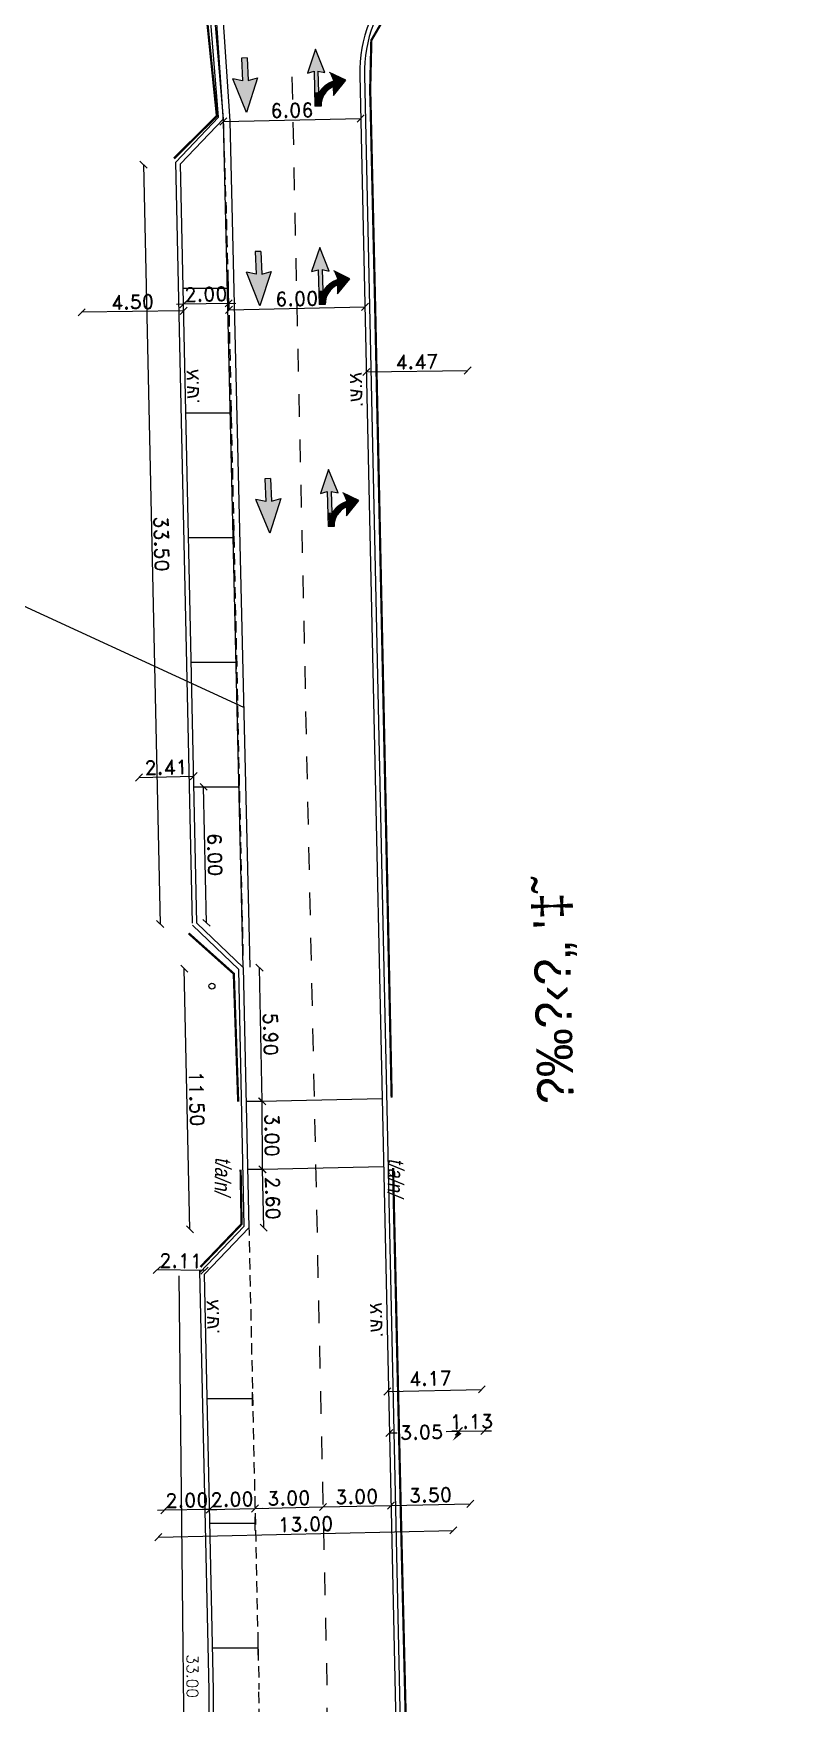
# Model space of a CAD drawing. Extents: x 183304 to 184528, y 666784 to 667526.
# Drawn here: x 184463.8 to 184497.4, y 667202.4 to 667276.1 of the extents above; entities that cross this region are included whole.
import ezdxf
from ezdxf.enums import TextEntityAlignment as Align

# ---------------------------------------------------------------- set-up
doc = ezdxf.new("R2010")
doc.units = 0
doc.linetypes.add('1-1', pattern=[2, 1, -1])
doc.linetypes.add('DASHED', pattern=[0.75, 0.5, -0.25])
for name, color, linetype in [('818', 10, '1-1'), ('BLOCK', 7, 'Continuous'), ('D-D13', 7, 'Continuous'), ('D-Dim', 7, 'Continuous'), ('D-EV-INSIDE', 2, 'Continuous'), ('D-Nativ', 7, '1-1'), ('D-Parking', 123, 'DASHED'), ('D-Road', 7, 'Continuous'), ('d-sdwlk', 7, 'Continuous'), ('D-TEXT', 7, 'Continuous'), ('nikuz', 150, 'Continuous'), ('stxt', 7, 'Continuous'), ('TR-TXT', 2, 'Continuous'), ('TREE', 100, 'Continuous')]:
    doc.layers.add(name, color=color, linetype=linetype)
doc.styles.add('0-Techno', font='0-techno')
doc.styles.add('MIR2', font='mirym.shx', dxfattribs={"width": 0.8, "oblique": 10})
doc.styles.add('mvt-hebtxt', font='mvt-oron')
doc.styles.add('mvt_hebtxt', font='mvt-oronm')
doc.styles.add('r', font='romand')
doc.dimstyles.new('tik', dxfattribs={"dimscale": 1.25, "dimtxt": 0.5, "dimasz": 0.25, "dimexe": 0, "dimexo": 0, "dimgap": 0.09, "dimtad": 1, "dimzin": 0, "dimdsep": 46, "dimtxsty": 'r', "dimblk1": 'OBLIQUE', "dimblk2": 'OBLIQUE', "dimsah": 1, "dimcen": 0.09, "dimse1": 1, "dimse2": 1, "dimclrd": 256, "dimclrt": 256, "dimadec": 0, "dimazin": 0, "dimtfac": 1, "dimtix": 1, "dimtmove": 2, "dimatfit": 3, "dimldrblk": 'OBLIQUE', "dimfxl": 1, "dimtolj": 1, "dimtzin": 0, "dimarcsym": 0})

# ---------------------------------------------------------------- blocks, each defined once
blk = doc.blocks.new('TXT1')
at = {"layer": 'stxt', "style": 'mvt-hebtxt'}
blk.add_attdef('333', (-8.25, -0.75), '', height=4.5, dxfattribs=at)
blk = doc.blocks.new('_Oblique')
at = {"color": 0, "linetype": 'ByBlock', "lineweight": -2}
blk.add_line((-0.5, -0.5), (0.5, 0.5), dxfattribs=at)
blk = doc.blocks.new('*D233')
at = {"layer": 'D-Dim', "lineweight": -2, "transparency": 16777216}
blk.add_line((184479.371, 667216.154), (184483.539, 667216.25), dxfattribs=at)
at = {"layer": 'DEFPOINTS', "color": 0, "transparency": 16777216}
for p in [(184483.022, 667238.742), (184483.539, 667216.25), (184479.518, 667209.796)]:
    blk.add_point(p, dxfattribs=at)
at = {"layer": 'D-Dim', "lineweight": -2, "transparency": 16777216, "xscale": 0.3125, "yscale": 0.3125, "zscale": 0.3125}
for p, rotation in [((184479.371, 667216.154), 181.3157670673646), ((184483.539, 667216.25), 1.315767067364555)]:
    blk.add_blockref('_Oblique', p, dxfattribs=dict(at, rotation=rotation))
at = {"layer": 'D-Dim', "transparency": 16777216, "insert": (184481.271, 667216.74), "char_height": 0.625, "attachment_point": 5, "rotation": 1.31577, "style": 'r'}
blk.add_mtext('\\A1;4.17', dxfattribs=at)
blk = doc.blocks.new('*D235')
at = {"layer": 'D-Dim', "lineweight": -2, "transparency": 16777216}
for p, q in [((184479.461, 667214.326), (184479.8, 667214.334)), ((184482.51, 667214.396), (184481.959, 667214.383))]:
    blk.add_line(p, q, dxfattribs=at)
at = {"layer": 'DEFPOINTS', "color": 0, "transparency": 16777216}
for p in [(184482.51, 667214.396), (184479.473, 667213.786), (184482.522, 667213.856)]:
    blk.add_point(p, dxfattribs=at)
at = {"layer": 'D-Dim', "lineweight": -2, "transparency": 16777216, "xscale": 0.3125, "yscale": 0.3125, "zscale": 0.3125}
for p, rotation in [((184479.461, 667214.326), 181.3157670744001), ((184482.51, 667214.396), 1.315767074400145)]:
    blk.add_blockref('_Oblique', p, dxfattribs=dict(at, rotation=rotation))
at = {"layer": 'D-Dim', "transparency": 16777216, "insert": (184480.88, 667214.359), "char_height": 0.625, "attachment_point": 5, "rotation": 1.31577, "style": 'r'}
blk.add_mtext('\\A1;3.05', dxfattribs=at)
blk = doc.blocks.new('*D236')
at = {"layer": 'D-Dim', "lineweight": -2, "transparency": 16777216}
for p, q in [((184482.529, 667214.405), (184482.216, 667214.401)), ((184482.529, 667214.405), (184483.656, 667214.421)), ((184483.656, 667214.421), (184483.969, 667214.425))]:
    blk.add_line(p, q, dxfattribs=at)
at = {"layer": 'DEFPOINTS', "color": 0, "transparency": 16777216}
for p in [(184482.529, 667214.377), (184483.656, 667214.421), (184483.657, 667214.392)]:
    blk.add_point(p, dxfattribs=at)
at = {"layer": 'D-Dim', "lineweight": -2, "transparency": 16777216, "xscale": 0.3125, "yscale": 0.3125, "zscale": 0.3125}
for p, rotation in [((184482.529, 667214.405), 0.7952039201571727), ((184483.656, 667214.421), 180.7952039201572)]:
    blk.add_blockref('_Oblique', p, dxfattribs=dict(at, rotation=rotation))
at = {"layer": 'D-Dim', "transparency": 16777216, "insert": (184483.087, 667214.838), "char_height": 0.625, "attachment_point": 5, "rotation": 0.7952, "style": 'r'}
blk.add_mtext('\\A1;1.13', dxfattribs=at)
blk = doc.blocks.new('*D237')
at = {"layer": 'D-Dim', "lineweight": -2, "transparency": 16777216}
blk.add_line((184469.272, 667209.732), (184482.284, 667210.031), dxfattribs=at)
at = {"layer": 'DEFPOINTS', "color": 0, "transparency": 16777216}
for p in [(184482.284, 667210.031), (184469.278, 667209.452), (184482.291, 667209.751)]:
    blk.add_point(p, dxfattribs=at)
at = {"layer": 'D-Dim', "lineweight": -2, "transparency": 16777216, "xscale": 0.3125, "yscale": 0.3125, "zscale": 0.3125}
for p, rotation in [((184469.272, 667209.732), 181.3157670698543), ((184482.284, 667210.031), 1.315767069854267)]:
    blk.add_blockref('_Oblique', p, dxfattribs=dict(at, rotation=rotation))
at = {"layer": 'D-Dim', "transparency": 16777216, "insert": (184475.768, 667210.307), "char_height": 0.625, "attachment_point": 5, "rotation": 1.31577, "style": 'r'}
blk.add_mtext('\\A1;13.00', dxfattribs=at)
blk = doc.blocks.new('dd-13srr')
at = {"layer": 'D-D13'}
for p, q in [((0, 0), (-0.55, -1.5)), ((0.55, -1.5), (0, 0)), ((-0.55, -1.5), (-0.13, -1.4)), ((-0.13, -1.4), (-0.13, -3.6)), ((0.12, -1.4), (0.55, -1.5)), ((0.12, -1.4), (0.12, -2.72)), ((1.85, -2.02), (0.85, -1.5)), ((1.05, -2.95), (1.85, -2.02)), ((1.05, -2.4), (1.05, -2.95)), ((0.25, -3.6), (-0.13, -3.6))]:
    blk.add_line(p, q, dxfattribs=at)
blk.add_arc((1.55, -3.6), 1.3, 112.6199, 180, dxfattribs=at)
for points in [[(-0.13, -1.4), (-0.55, -1.5), (0, 0)], [(-0.13, -1.4), (0, 0), (0.12, -1.4)], [(0.12, -1.4), (0.55, -1.5), (0, 0)], [(-0.13, -3.6), (-0.13, -1.4), (0.12, -2.72)], [(0.12, -1.4), (0.12, -2.72), (-0.13, -1.4)], [(0.73, -2.15), (0.98, -2.43), (0.89, -2.08)], [(1.05, -2.02), (0.85, -1.5), (1.85, -2.02)], [(0.89, -2.08), (1.05, -2.4), (0.97, -2.05)], [(0.98, -2.43), (0.89, -2.08), (1.05, -2.4)], [(0.97, -2.05), (1.05, -2.4), (1.05, -2.02)], [(1.05, -2.4), (1.85, -2.02), (1.05, -2.02)], [(1.05, -2.4), (1.05, -2.95), (1.85, -2.02)], [(-0.13, -3.07), (-0.13, -2.72), (0.12, -2.72)], [(-0.13, -3.07), (0, -2.89), (0.01, -2.94)], [(-0.13, -3.07), (-0.05, -3.1), (0.01, -2.94)], [(-0.13, -3.07), (-0.05, -3.1), (-0.13, -3.26)], [(-0.1, -3.29), (-0.13, -3.26), (-0.05, -3.1)], [(-0.08, -3.24), (0.31, -3.21), (-0.06, -3.13)], [(-0.06, -3.13), (0.31, -3.21), (-0.01, -2.99)], [(-0.01, -2.99), (0.36, -3.08), (0.04, -2.87)], [(0.31, -3.21), (-0.01, -2.99), (0.36, -3.08)], [(0, -2.89), (0.06, -2.84), (0.12, -2.72)], [(0.01, -2.94), (0, -2.89), (0.06, -2.84)], [(0.04, -2.87), (0.42, -2.96), (0.12, -2.74)], [(0.36, -3.08), (0.04, -2.87), (0.42, -2.96)], [(0.12, -2.72), (0.13, -2.72), (0.06, -2.84)], [(0.12, -2.74), (0.49, -2.84), (0.23, -2.58)], [(0.42, -2.96), (0.12, -2.74), (0.49, -2.84)], [(0.23, -2.58), (0.58, -2.74), (0.34, -2.45)], [(0.49, -2.84), (0.23, -2.58), (0.58, -2.74)], [(0.34, -2.45), (0.69, -2.63), (0.49, -2.31)], [(0.58, -2.74), (0.34, -2.45), (0.69, -2.63)], [(0.49, -2.31), (0.78, -2.55), (0.61, -2.23)], [(0.69, -2.63), (0.49, -2.31), (0.78, -2.55)], [(0.61, -2.23), (0.87, -2.49), (0.73, -2.15)], [(0.78, -2.55), (0.61, -2.23), (0.87, -2.49)], [(0.87, -2.49), (0.73, -2.15), (0.98, -2.43)], [(-0.13, -3.37), (-0.1, -3.29), (-0.13, -3.26)], [(-0.13, -3.6), (-0.13, -3.37), (-0.1, -3.29)], [(-0.13, -3.6), (0.25, -3.5), (-0.12, -3.46)], [(-0.12, -3.46), (0.27, -3.4), (-0.1, -3.34)], [(0.25, -3.5), (-0.12, -3.46), (0.27, -3.4)], [(0.25, -3.6), (-0.13, -3.6), (0.25, -3.5)], [(-0.1, -3.34), (0.28, -3.31), (-0.08, -3.24)], [(0.27, -3.4), (-0.1, -3.34), (0.28, -3.31)], [(0.28, -3.31), (-0.08, -3.24), (0.31, -3.21)]]:
    blk.add_solid(points, dxfattribs=at)
blk = doc.blocks.new('*D239')
at = {"layer": 'D-Dim', "lineweight": -2, "transparency": 16777216}
blk.add_line((184468.415, 667243.244), (184470.828, 667243.297), dxfattribs=at)
at = {"layer": 'DEFPOINTS', "color": 0, "transparency": 16777216}
for p in [(184468.413, 667243.336), (184470.826, 667243.388), (184470.828, 667243.297)]:
    blk.add_point(p, dxfattribs=at)
at = {"layer": 'D-Dim', "lineweight": -2, "transparency": 16777216, "xscale": 0.3125, "yscale": 0.3125, "zscale": 0.3125}
for p, rotation in [((184468.415, 667243.244), 181.2467525801277), ((184470.828, 667243.297), 1.246752580127721)]:
    blk.add_blockref('_Oblique', p, dxfattribs=dict(at, rotation=rotation))
at = {"layer": 'D-Dim', "transparency": 16777216, "insert": (184469.612, 667243.696), "char_height": 0.625, "attachment_point": 5, "rotation": 1.24675, "style": 'r'}
blk.add_mtext('\\A1;2.41', dxfattribs=at)
blk = doc.blocks.new('DD-13SS')
at = {"layer": 'D-D13'}
for p, q in [((-0.55, -1.5), (0, 0)), ((0, 0), (0.55, -1.5)), ((-0.125, -1.4), (-0.55, -1.5)), ((-0.125, -2.4), (-0.125, -1.4)), ((0.125, -1.4), (0.55, -1.5)), ((0.125, -2.4), (0.125, -1.4)), ((-0.125, -2.4), (0.125, -2.4))]:
    blk.add_line(p, q, dxfattribs=at)
for points in [[(-0.125, -1.4), (-0.55, -1.5), (0, 0)], [(0.125, -1.4), (0, 0), (-0.125, -1.4)], [(0.55, -1.5), (0, 0), (0.125, -1.4)], [(-0.125, -2.4), (0.125, -1.4), (-0.125, -1.4)], [(0.125, -1.4), (-0.125, -2.4), (0.125, -2.4)]]:
    blk.add_solid(points, dxfattribs=at)
blk = doc.blocks.new('*D259')
at = {"layer": 'D-Dim', "lineweight": -2, "ltscale": 0.1, "transparency": 16777216}
blk.add_line((184468.614, 667270.276), (184469.343, 667236.783), dxfattribs=at)
at = {"layer": 'DEFPOINTS', "color": 0, "ltscale": 0.1, "transparency": 16777216}
for p in [(184470.241, 667270.311), (184469.343, 667236.783), (184470.969, 667236.819)]:
    blk.add_point(p, dxfattribs=at)
at = {"layer": 'D-Dim', "lineweight": -2, "ltscale": 0.1, "transparency": 16777216, "xscale": 0.3125, "yscale": 0.3125, "zscale": 0.3125}
for p, rotation in [((184468.614, 667270.276), 91.24675257902334), ((184469.343, 667236.783), 271.2467525790233)]:
    blk.add_blockref('_Oblique', p, dxfattribs=dict(at, rotation=rotation))
at = {"layer": 'D-Dim', "ltscale": 0.1, "transparency": 16777216, "insert": (184469.403, 667253.539), "char_height": 0.625, "attachment_point": 5, "rotation": 271.24675, "style": 'r'}
blk.add_mtext('\\A1;33.50', dxfattribs=at)
blk = doc.blocks.new('*D261')
at = {"layer": 'D-Dim', "lineweight": -2, "ltscale": 0.1, "transparency": 16777216}
blk.add_line((184472.138, 667272.177), (184478.199, 667272.309), dxfattribs=at)
at = {"layer": 'DEFPOINTS', "color": 0, "ltscale": 0.1, "transparency": 16777216}
for p in [(184472.135, 667272.29), (184478.196, 667272.422), (184478.199, 667272.309)]:
    blk.add_point(p, dxfattribs=at)
at = {"layer": 'D-Dim', "lineweight": -2, "ltscale": 0.1, "transparency": 16777216, "xscale": 0.3125, "yscale": 0.3125, "zscale": 0.3125}
for p, rotation in [((184472.138, 667272.177), 181.2467525780914), ((184478.199, 667272.309), 1.246752578091365)]:
    blk.add_blockref('_Oblique', p, dxfattribs=dict(at, rotation=rotation))
at = {"layer": 'D-Dim', "ltscale": 0.1, "transparency": 16777216, "insert": (184475.159, 667272.668), "char_height": 0.625, "attachment_point": 5, "rotation": 1.24675, "style": 'r'}
blk.add_mtext('\\A1;6.06', dxfattribs=at)
blk = doc.blocks.new('*D262')
at = {"layer": 'D-Dim', "lineweight": -2, "ltscale": 0.1, "transparency": 16777216}
blk.add_line((184472.381, 667263.868), (184478.38, 667263.998), dxfattribs=at)
at = {"layer": 'DEFPOINTS', "color": 0, "ltscale": 0.1, "transparency": 16777216}
for p in [(184472.359, 667264.858), (184478.358, 667264.988), (184478.38, 667263.998)]:
    blk.add_point(p, dxfattribs=at)
at = {"layer": 'D-Dim', "lineweight": -2, "ltscale": 0.1, "transparency": 16777216, "xscale": 0.3125, "yscale": 0.3125, "zscale": 0.3125}
for p, rotation in [((184472.381, 667263.868), 181.2467525776172), ((184478.38, 667263.998), 1.24675257761717)]:
    blk.add_blockref('_Oblique', p, dxfattribs=dict(at, rotation=rotation))
at = {"layer": 'D-Dim', "ltscale": 0.1, "transparency": 16777216, "insert": (184475.371, 667264.358), "char_height": 0.625, "attachment_point": 5, "rotation": 1.24675, "style": 'r'}
blk.add_mtext('\\A1;6.00', dxfattribs=at)
blk = doc.blocks.new('*D263')
at = {"layer": 'D-Dim', "lineweight": -2, "ltscale": 0.1, "transparency": 16777216}
blk.add_line((184478.442, 667261.128), (184482.915, 667261.19), dxfattribs=at)
at = {"layer": 'DEFPOINTS', "color": 0, "ltscale": 0.1, "transparency": 16777216}
for p in [(184478.441, 667261.164), (184482.915, 667261.226), (184482.915, 667261.19)]:
    blk.add_point(p, dxfattribs=at)
at = {"layer": 'D-Dim', "lineweight": -2, "ltscale": 0.1, "transparency": 16777216, "xscale": 0.3125, "yscale": 0.3125, "zscale": 0.3125}
for p, rotation in [((184478.442, 667261.128), 180.7952039252422), ((184482.915, 667261.19), 0.7952039252421501)]:
    blk.add_blockref('_Oblique', p, dxfattribs=dict(at, rotation=rotation))
at = {"layer": 'D-Dim', "ltscale": 0.1, "transparency": 16777216, "insert": (184480.673, 667261.584), "char_height": 0.625, "attachment_point": 5, "rotation": 0.7952, "style": 'r'}
blk.add_mtext('\\A1;4.47', dxfattribs=at)
blk = doc.blocks.new('*D264')
at = {"layer": 'D-Dim', "lineweight": -2, "ltscale": 0.1, "transparency": 16777216}
for p, q in [((184470.375, 667264.112), (184470.063, 667264.105)), ((184472.375, 667264.155), (184470.375, 667264.112)), ((184472.375, 667264.155), (184472.687, 667264.162))]:
    blk.add_line(p, q, dxfattribs=at)
at = {"layer": 'DEFPOINTS', "color": 0, "ltscale": 0.1, "transparency": 16777216}
for p in [(184470.375, 667264.112), (184470.376, 667264.076), (184472.376, 667264.12)]:
    blk.add_point(p, dxfattribs=at)
at = {"layer": 'D-Dim', "lineweight": -2, "ltscale": 0.1, "transparency": 16777216, "xscale": 0.3125, "yscale": 0.3125, "zscale": 0.3125}
for p, rotation in [((184470.375, 667264.112), 1.246752577594181), ((184472.375, 667264.155), 181.2467525775942)]:
    blk.add_blockref('_Oblique', p, dxfattribs=dict(at, rotation=rotation))
at = {"layer": 'D-Dim', "ltscale": 0.1, "transparency": 16777216, "insert": (184471.366, 667264.558), "char_height": 0.625, "attachment_point": 5, "rotation": 1.24675, "style": 'r'}
blk.add_mtext('\\A1;2.00', dxfattribs=at)
blk = doc.blocks.new('*D265')
at = {"layer": 'D-Dim', "lineweight": -2, "ltscale": 0.1, "transparency": 16777216}
blk.add_line((184470.382, 667263.824), (184465.878, 667263.762), dxfattribs=at)
at = {"layer": 'DEFPOINTS', "color": 0, "ltscale": 0.1, "transparency": 16777216}
for p in [(184465.878, 667263.762), (184465.878, 667263.762), (184470.382, 667263.824)]:
    blk.add_point(p, dxfattribs=at)
at = {"layer": 'D-Dim', "lineweight": -2, "ltscale": 0.1, "transparency": 16777216, "xscale": 0.3125, "yscale": 0.3125, "zscale": 0.3125}
for p, rotation in [((184465.878, 667263.762), 180.7952039251803), ((184470.382, 667263.824), 0.7952039251803545)]:
    blk.add_blockref('_Oblique', p, dxfattribs=dict(at, rotation=rotation))
at = {"layer": 'D-Dim', "ltscale": 0.1, "transparency": 16777216, "insert": (184468.124, 667264.218), "char_height": 0.625, "attachment_point": 5, "rotation": 0.7952, "style": 'r'}
blk.add_mtext('\\A1;4.50', dxfattribs=at)
blk = doc.blocks.new('*D268')
at = {"layer": 'D-Dim', "lineweight": -2, "ltscale": 0.1, "transparency": 16777216}
for p, q in [((184469.538, 667210.919), (184469.226, 667210.914)), ((184471.53, 667210.951), (184469.538, 667210.919)), ((184471.53, 667210.951), (184471.843, 667210.956))]:
    blk.add_line(p, q, dxfattribs=at)
at = {"layer": 'DEFPOINTS', "color": 0, "ltscale": 0.1, "transparency": 16777216}
for p in [(184471.524, 667211.328), (184469.532, 667211.296), (184469.538, 667210.919)]:
    blk.add_point(p, dxfattribs=at)
at = {"layer": 'D-Dim', "lineweight": -2, "ltscale": 0.1, "transparency": 16777216, "xscale": 0.3125, "yscale": 0.3125, "zscale": 0.3125}
for p, rotation in [((184469.538, 667210.919), 0.9263084653231903), ((184471.53, 667210.951), 180.9263084653232)]:
    blk.add_blockref('_Oblique', p, dxfattribs=dict(at, rotation=rotation))
at = {"layer": 'D-Dim', "ltscale": 0.1, "transparency": 16777216, "insert": (184470.527, 667211.36), "char_height": 0.625, "attachment_point": 5, "rotation": 0.92631, "style": 'r'}
blk.add_mtext('\\A1;2.00', dxfattribs=at)
blk = doc.blocks.new('*D273')
at = {"layer": 'D-Dim', "lineweight": -2, "ltscale": 0.1, "transparency": 16777216}
blk.add_line((184471.397, 667236.828), (184471.266, 667242.827), dxfattribs=at)
at = {"layer": 'DEFPOINTS', "color": 0, "ltscale": 0.1, "transparency": 16777216}
for p in [(184470.839, 667242.817), (184471.266, 667242.827), (184470.969, 667236.819)]:
    blk.add_point(p, dxfattribs=at)
at = {"layer": 'D-Dim', "lineweight": -2, "ltscale": 0.1, "transparency": 16777216, "xscale": 0.3125, "yscale": 0.3125, "zscale": 0.3125}
for p, rotation in [((184471.266, 667242.827), 91.24675257930969), ((184471.397, 667236.828), 271.2467525793097)]:
    blk.add_blockref('_Oblique', p, dxfattribs=dict(at, rotation=rotation))
at = {"layer": 'D-Dim', "ltscale": 0.1, "transparency": 16777216, "insert": (184471.757, 667239.837), "char_height": 0.625, "attachment_point": 5, "rotation": 271.24675, "style": 'r'}
blk.add_mtext('\\A1;6.00', dxfattribs=at)
blk = doc.blocks.new('*D274')
at = {"layer": 'D-Dim', "lineweight": -2, "ltscale": 0.1, "transparency": 16777216}
blk.add_line((184471.303, 667221.487), (184469.198, 667221.517), dxfattribs=at)
at = {"layer": 'DEFPOINTS', "color": 0, "ltscale": 0.1, "transparency": 16777216}
for p in [(184469.198, 667221.517), (184469.198, 667221.517), (184471.303, 667221.487)]:
    blk.add_point(p, dxfattribs=at)
at = {"layer": 'D-Dim', "lineweight": -2, "ltscale": 0.1, "transparency": 16777216, "xscale": 0.3125, "yscale": 0.3125, "zscale": 0.3125}
for p, rotation in [((184469.198, 667221.517), 179.1845880178615), ((184471.303, 667221.487), 359.1845880178615)]:
    blk.add_blockref('_Oblique', p, dxfattribs=dict(at, rotation=rotation))
at = {"layer": 'D-Dim', "ltscale": 0.1, "transparency": 16777216, "insert": (184470.257, 667221.927), "char_height": 0.625, "attachment_point": 5, "rotation": 359.18459, "style": 'r'}
blk.add_mtext('\\A1;2.11', dxfattribs=at)
blk = doc.blocks.new('*D275')
at = {"layer": 'D-Dim', "lineweight": -2, "ltscale": 0.1, "transparency": 16777216}
blk.add_line((184473.915, 667223.384), (184473.859, 667225.96), dxfattribs=at)
at = {"layer": 'DEFPOINTS', "color": 0, "ltscale": 0.1, "transparency": 16777216}
for p in [(184473.207, 667225.946), (184473.859, 667225.96), (184473.263, 667223.37)]:
    blk.add_point(p, dxfattribs=at)
at = {"layer": 'D-Dim', "lineweight": -2, "ltscale": 0.1, "transparency": 16777216, "xscale": 0.3125, "yscale": 0.3125, "zscale": 0.3125}
for p, rotation in [((184473.859, 667225.96), 91.24675259783433), ((184473.915, 667223.384), 271.2467525978344)]:
    blk.add_blockref('_Oblique', p, dxfattribs=dict(at, rotation=rotation))
at = {"layer": 'D-Dim', "ltscale": 0.1, "transparency": 16777216, "insert": (184474.312, 667224.682), "char_height": 0.625, "attachment_point": 5, "rotation": 271.24675, "style": 'r'}
blk.add_mtext('\\A1;2.60', dxfattribs=at)
blk = doc.blocks.new('*D276')
at = {"layer": 'D-Dim', "lineweight": -2, "ltscale": 0.1, "transparency": 16777216}
blk.add_line((184473.859, 667225.96), (184473.852, 667228.959), dxfattribs=at)
at = {"layer": 'DEFPOINTS', "color": 0, "ltscale": 0.1, "transparency": 16777216}
for p in [(184473.852, 667228.959), (184473.852, 667228.959), (184473.859, 667225.96)]:
    blk.add_point(p, dxfattribs=at)
at = {"layer": 'D-Dim', "lineweight": -2, "ltscale": 0.1, "transparency": 16777216, "xscale": 0.3125, "yscale": 0.3125, "zscale": 0.3125}
for p, rotation in [((184473.852, 667228.959), 90.13488478286557), ((184473.859, 667225.96), 270.1348847828656)]:
    blk.add_blockref('_Oblique', p, dxfattribs=dict(at, rotation=rotation))
at = {"layer": 'D-Dim', "ltscale": 0.1, "transparency": 16777216, "insert": (184474.28, 667227.461), "char_height": 0.625, "attachment_point": 5, "rotation": 270.13488, "style": 'r'}
blk.add_mtext('\\A1;3.00', dxfattribs=at)
blk = doc.blocks.new('*D277')
at = {"layer": 'D-Dim', "lineweight": -2, "ltscale": 0.1, "transparency": 16777216}
blk.add_line((184473.852, 667228.959), (184473.734, 667234.849), dxfattribs=at)
at = {"layer": 'DEFPOINTS', "color": 0, "ltscale": 0.1, "transparency": 16777216}
for p in [(184473.734, 667234.849), (184473.857, 667234.852), (184473.974, 667228.961)]:
    blk.add_point(p, dxfattribs=at)
at = {"layer": 'D-Dim', "lineweight": -2, "ltscale": 0.1, "transparency": 16777216, "xscale": 0.3125, "yscale": 0.3125, "zscale": 0.3125}
for p, rotation in [((184473.734, 667234.849), 91.14577401223798), ((184473.852, 667228.959), 271.145774012238)]:
    blk.add_blockref('_Oblique', p, dxfattribs=dict(at, rotation=rotation))
at = {"layer": 'D-Dim', "ltscale": 0.1, "transparency": 16777216, "insert": (184474.218, 667231.913), "char_height": 0.625, "attachment_point": 5, "rotation": 271.14577, "style": 'r'}
blk.add_mtext('\\A1;5.90', dxfattribs=at)
blk = doc.blocks.new('*D278')
at = {"layer": 'D-Dim', "lineweight": -2, "ltscale": 0.1, "transparency": 16777216}
blk.add_line((184470.662, 667223.314), (184470.412, 667234.806), dxfattribs=at)
at = {"layer": 'DEFPOINTS', "color": 0, "ltscale": 0.1, "transparency": 16777216}
for p in [(184470.412, 667234.806), (184473.012, 667234.863), (184473.263, 667223.37)]:
    blk.add_point(p, dxfattribs=at)
at = {"layer": 'D-Dim', "lineweight": -2, "ltscale": 0.1, "transparency": 16777216, "xscale": 0.3125, "yscale": 0.3125, "zscale": 0.3125}
for p, rotation in [((184470.412, 667234.806), 91.24675257885876), ((184470.662, 667223.314), 271.2467525788588)]:
    blk.add_blockref('_Oblique', p, dxfattribs=dict(at, rotation=rotation))
at = {"layer": 'D-Dim', "ltscale": 0.1, "transparency": 16777216, "insert": (184470.962, 667229.069), "char_height": 0.625, "attachment_point": 5, "rotation": 271.24675, "style": 'r'}
blk.add_mtext('\\A1;11.50', dxfattribs=at)
blk = doc.blocks.new('*D280')
at = {"layer": 'D-Dim', "lineweight": -2, "ltscale": 0.1, "transparency": 16777216}
for p, q in [((184471.53, 667210.953), (184471.218, 667210.946)), ((184471.53, 667210.953), (184473.532, 667210.997)), ((184473.532, 667210.997), (184473.844, 667211.003))]:
    blk.add_line(p, q, dxfattribs=at)
at = {"layer": 'DEFPOINTS', "color": 0, "ltscale": 0.1, "transparency": 16777216}
for p in [(184471.53, 667210.951), (184473.532, 667210.997), (184473.532, 667210.994)]:
    blk.add_point(p, dxfattribs=at)
at = {"layer": 'D-Dim', "lineweight": -2, "ltscale": 0.1, "transparency": 16777216, "xscale": 0.3125, "yscale": 0.3125, "zscale": 0.3125}
for p, rotation in [((184471.53, 667210.953), 1.24675257806012), ((184473.532, 667210.997), 181.2467525780601)]:
    blk.add_blockref('_Oblique', p, dxfattribs=dict(at, rotation=rotation))
at = {"layer": 'D-Dim', "ltscale": 0.1, "transparency": 16777216, "insert": (184472.522, 667211.4), "char_height": 0.625, "attachment_point": 5, "rotation": 1.24675, "style": 'r'}
blk.add_mtext('\\A1;2.00', dxfattribs=at)
blk = doc.blocks.new('*D281')
at = {"layer": 'D-Dim', "lineweight": -2, "ltscale": 0.1, "transparency": 16777216}
blk.add_line((184473.532, 667210.997), (184476.531, 667211.062), dxfattribs=at)
at = {"layer": 'DEFPOINTS', "color": 0, "ltscale": 0.1, "transparency": 16777216}
for p in [(184476.523, 667211.447), (184473.532, 667210.994), (184476.531, 667211.062)]:
    blk.add_point(p, dxfattribs=at)
at = {"layer": 'D-Dim', "lineweight": -2, "ltscale": 0.1, "transparency": 16777216, "xscale": 0.3125, "yscale": 0.3125, "zscale": 0.3125}
for p, rotation in [((184473.532, 667210.997), 181.2467525780601), ((184476.531, 667211.062), 1.246752578060068)]:
    blk.add_blockref('_Oblique', p, dxfattribs=dict(at, rotation=rotation))
at = {"layer": 'D-Dim', "ltscale": 0.1, "transparency": 16777216, "insert": (184475.022, 667211.454), "char_height": 0.625, "attachment_point": 5, "rotation": 1.24675, "style": 'r'}
blk.add_mtext('\\A1;3.00', dxfattribs=at)
blk = doc.blocks.new('*D282')
at = {"layer": 'D-Dim', "lineweight": -2, "ltscale": 0.1, "transparency": 16777216}
blk.add_line((184476.531, 667211.062), (184479.53, 667211.127), dxfattribs=at)
at = {"layer": 'DEFPOINTS', "color": 0, "ltscale": 0.1, "transparency": 16777216}
for p in [(184476.523, 667211.447), (184479.53, 667211.127), (184479.53, 667211.127)]:
    blk.add_point(p, dxfattribs=at)
at = {"layer": 'D-Dim', "lineweight": -2, "ltscale": 0.1, "transparency": 16777216, "xscale": 0.3125, "yscale": 0.3125, "zscale": 0.3125}
for p, rotation in [((184476.531, 667211.062), 181.2467525780601), ((184479.53, 667211.127), 1.246752578060068)]:
    blk.add_blockref('_Oblique', p, dxfattribs=dict(at, rotation=rotation))
at = {"layer": 'D-Dim', "ltscale": 0.1, "transparency": 16777216, "insert": (184478.022, 667211.519), "char_height": 0.625, "attachment_point": 5, "rotation": 1.24675, "style": 'r'}
blk.add_mtext('\\A1;3.00', dxfattribs=at)
blk = doc.blocks.new('*D283')
at = {"layer": 'D-Dim', "lineweight": -2, "ltscale": 0.1, "transparency": 16777216}
blk.add_line((184479.53, 667211.127), (184483.035, 667211.203), dxfattribs=at)
at = {"layer": 'DEFPOINTS', "color": 0, "ltscale": 0.1, "transparency": 16777216}
for p in [(184479.53, 667211.127), (184483.035, 667211.203), (184483.036, 667211.122)]:
    blk.add_point(p, dxfattribs=at)
at = {"layer": 'D-Dim', "lineweight": -2, "ltscale": 0.1, "transparency": 16777216, "xscale": 0.3125, "yscale": 0.3125, "zscale": 0.3125}
for p, rotation in [((184483.035, 667211.203), 1.246752578060068), ((184479.53, 667211.127), 181.2467525780601)]:
    blk.add_blockref('_Oblique', p, dxfattribs=dict(at, rotation=rotation))
at = {"layer": 'D-Dim', "ltscale": 0.1, "transparency": 16777216, "insert": (184481.273, 667211.59), "char_height": 0.625, "attachment_point": 5, "rotation": 1.24675, "style": 'r'}
blk.add_mtext('\\A1;3.50', dxfattribs=at)
blk = doc.blocks.new('BLOCK')
at = {"layer": 'BLOCK', "ltscale": 0.1}
for p, q in [((2, 0), (0, 0)), ((2, -0.3), (2, 0.3))]:
    blk.add_line(p, q, dxfattribs=at)

msp = doc.modelspace()

# ---------------------------------------------------------------- linework, layer by layer
at = {"layer": '818', "const_width": 0.1}
msp.add_lwpolyline([(184469.694, 667302.477), (184469.858, 667301.22, 0.026661), (184470.903, 667281.681), (184471.85, 667272.421), (184469.954, 667270.543)], format="xyb", dxfattribs=at)
for points in [[(184497.377, 667280.092), (184486.191, 667279.965), (184482.112, 667279.788), (184479.871, 667277.824), (184478.665, 667275.761), (184478.61, 667273.461), (184478.624, 667273.237), (184478.838, 667263.785), (184479.176, 667247.753), (184479.561, 667229.124)], [(184470.604, 667236.366), (184472.596, 667234.586), (184472.791, 667228.936)], [(184472.895, 667225.939), (184472.898, 667225.857), (184472.94, 667223.54), (184471.126, 667221.649)], [(184479.625, 667226.011), (184479.669, 667223.914), (184479.822, 667217.113), (184479.985, 667209.993), (184480.275, 667197.834), (184480.392, 667192.604), (184480.626, 667181.061), (184480.852, 667167.931), (184481.083, 667158.357), (184481.116, 667158.062), (184481.266, 667148.222), (184481.357, 667132.528), (184481.478, 667128.007)]]:
    msp.add_lwpolyline(points, dxfattribs=at)
at = {"layer": 'D-Dim', "ltscale": 0.1}
for p, q in [((184473.852, 667228.959), (184473.141, 667228.944)), ((184473.859, 667225.96), (184473.207, 667225.946)), ((184470.175, 667221.257), (184470.529, 667188.329))]:
    msp.add_line(p, q, dxfattribs=at)
at = {"layer": 'D-Dim'}
msp.add_solid([(184482.642, 667214.293), (184482.518, 667214.404), (184482.247, 667213.976)], dxfattribs=at)
at = {"layer": 'D-EV-INSIDE'}
for p, q in [((184471.928, 667272.363), (184470.644, 667287.809)), ((184478.357, 667274.221), (184481.164, 667145.252)), ((184470.039, 667270.389), (184471.928, 667272.363)), ((184470.769, 667236.818), (184470.039, 667270.389)), ((184472.814, 667234.776), (184470.771, 667236.732)), ((184473.061, 667223.449), (184472.814, 667234.776)), ((184471.105, 667221.406), (184473.061, 667223.449)), ((184471.506, 667202.967), (184471.103, 667221.483)), ((184471.579, 667188.33), (184471.506, 667202.967))]:
    msp.add_line(p, q, dxfattribs=at)
msp.add_arc((184484.156, 667274.347), 5.8, 90.35772, 181.24675, dxfattribs=at)
at = {"layer": 'D-Nativ'}
for p in [(184475.158, 667274.152), (184477.105, 667173.208)]:
    msp.add_line(p, (184476.702, 667203.205), dxfattribs=at)
at = {"layer": 'D-Parking'}
for p, q in [((184472.37, 667264.377), (184473.001, 667235.376)), ((184473.259, 667223.53), (184473.706, 667203.015)), ((184473.855, 667173.163), (184473.706, 667203.015))]:
    msp.add_line(p, q, dxfattribs=at)
msp.add_arc((183972.488, 667253.498), 500, 1.24675, 2.15388, dxfattribs=at)
at = {"layer": 'D-Road', "ltscale": 0.1}
for p, q in [((184472.135, 667272.29), (184470.844, 667287.826)), ((184470.241, 667270.311), (184472.135, 667272.29)), ((184470.969, 667236.819), (184470.241, 667270.311)), ((184473.012, 667234.863), (184470.969, 667236.819)), ((184473.012, 667234.863), (184473.263, 667223.37)), ((184471.307, 667221.327), (184473.263, 667223.37))]:
    msp.add_line(p, q, dxfattribs=at)
at = {"layer": 'D-Road'}
msp.add_line((184478.157, 667274.217), (184480.964, 667145.247), dxfattribs=at)
at = {"layer": 'D-Road', "ltscale": 0.1}
msp.add_lwpolyline([(184471.779, 667188.331), (184471.706, 667202.971), (184471.307, 667221.327)], dxfattribs=at)
at = {"layer": 'D-Road'}
msp.add_arc((184484.156, 667274.347), 6, 90.35772, 181.24675, dxfattribs=at)
at = {"layer": 'd-sdwlk', "ltscale": 0.1}
for p, q in [((184473.141, 667228.944), (184479.14, 667229.074)), ((184473.207, 667225.944), (184479.205, 667226.075))]:
    msp.add_line(p, q, dxfattribs=at)
at = {"layer": 'nikuz', "ltscale": 0.1}
for points in [[(184473.012, 667234.863), (184472.138, 667272.177), (184470.117, 667302.124)], [(184473.312, 667234.87), (184472.437, 667272.191), (184470.416, 667302.144)], [(184473.044, 667246.335), (184461.21, 667251.762), (184461.201, 667258.407)]]:
    msp.add_lwpolyline(points, dxfattribs=at)
at = {"layer": 'TREE'}
msp.add_circle((184471.632, 667234.036), 0.132, dxfattribs=at)

# ---------------------------------------------------------------- block references
at = {"layer": 'BLOCK'}
for p in [(184470.36, 667264.812), (184470.48, 667259.314), (184470.6, 667253.815), (184470.719, 667248.316), (184470.839, 667242.817), (184471.426, 667215.828), (184471.546, 667210.33), (184471.666, 667204.831)]:
    msp.add_blockref('BLOCK', p, dxfattribs=at)
at = {"layer": 'D-Parking', "ltscale": 0.5}
for p, rotation in [((184473.164, 667272.58), 182.5565567006812), ((184473.752, 667264.045), 181.9285548388298), ((184474.189, 667254.023), 182.4630483947904)]:
    msp.add_blockref('DD-13SS', p, dxfattribs=dict(at, rotation=rotation))
at = {"layer": 'D-Road', "ltscale": 0.5, "xscale": 0.7, "yscale": 0.7, "rotation": 1.570511015811658}
for p in [(184476.2, 667275.373), (184476.385, 667266.62), (184476.781, 667256.831)]:
    msp.add_blockref('dd-13srr', p, dxfattribs=at)
at = {"layer": 'stxt'}
ref = msp.add_blockref('TXT1', (184480.039, 667230.325), dxfattribs=dict(at, xscale=0.2, yscale=0.2, rotation=91.44605369519546))
ref.add_attrib('333', "\x8d‰\x81‹\x8e„ '‡˜", (184487.598, 667228.859), dxfattribs={"layer": '0', "height": 1.6, "rotation": 91.3353, "style": 'mvt_hebtxt'})

# ---------------------------------------------------------------- texts
at = {"layer": 'D-Dim', "ltscale": 0.1, "insert": (184470.772, 667203.596), "char_height": 0.5, "attachment_point": 5, "rotation": 270.07654, "style": 'r'}
msp.add_mtext('\\A1;33.00', dxfattribs=at)
at = {"layer": 'D-TEXT', "style": 'MIR2', "oblique": 10, "width": 0.8}
for p in [(184471.787, 667226.494), (184479.418, 667226.436)]:
    msp.add_text('t/a/n/', height=0.7, rotation=268.43051, dxfattribs=at).set_placement(p)
at = {"layer": 'TR-TXT', "style": '0-Techno', "text_generation_flag": 2}
for p in [(184471.08, 667259.729), (184478.284, 667259.589), (184471.966, 667218.691), (184479.17, 667218.551)]:
    msp.add_text('א.ש.', height=0.6, rotation=91.7786, dxfattribs=at).set_placement(p, align=Align.RIGHT)

# ---------------------------------------------------------------- dimensions: what is measured, and where the dimension line sits
at = {"layer": 'D-Dim', "ltscale": 0.1}
for p1, p2, distance, picture, middle in [((184472.135, 667272.29), (184478.196, 667272.422), -0.113, '*D261', (184475.159, 667272.668)), ((184470.382, 667263.824), (184465.878, 667263.762), 0, '*D265', (184468.124, 667264.218)), ((184472.376, 667264.12), (184470.376, 667264.076), -0.035, '*D264', (184471.366, 667264.558)), ((184472.359, 667264.858), (184478.358, 667264.988), -0.99, '*D262', (184475.371, 667264.358)), ((184478.441, 667261.164), (184482.915, 667261.226), -0.035, '*D263', (184480.673, 667261.584)), ((184470.969, 667236.819), (184470.839, 667242.817), -0.428, '*D273', (184471.757, 667239.837)), ((184473.263, 667223.37), (184473.012, 667234.863), 2.601, '*D278', (184470.962, 667229.069)), ((184473.859, 667225.96), (184473.852, 667228.959), 0, '*D276', (184474.28, 667227.461)), ((184471.303, 667221.487), (184469.198, 667221.517), 0, '*D274', (184470.257, 667221.927)), ((184471.53, 667210.951), (184473.532, 667210.994), 0.002, '*D280', (184472.522, 667211.4))]:
    dim = msp.add_aligned_dim(p1=p1, p2=p2, distance=distance, dimstyle='tik', dxfattribs=at)
    dim.commit()
    dim.dimension.update_dxf_attribs({"geometry": picture, "text_midpoint": middle})
for p1, p2, distance, text, picture, middle in [((184470.241, 667270.311), (184470.969, 667236.819), -1.627, '33.50', '*D259', (184469.403, 667253.539)), ((184473.974, 667228.961), (184473.857, 667234.852), 0.122, '5.90', '*D277', (184474.218, 667231.913)), ((184473.263, 667223.37), (184473.207, 667225.946), -0.653, '2.60', '*D275', (184474.312, 667224.682)), ((184471.524, 667211.328), (184469.532, 667211.296), 0.377, '2.00', '*D268', (184470.527, 667211.36))]:
    dim = msp.add_aligned_dim(p1=p1, p2=p2, distance=distance, text=text, dimstyle='tik', dxfattribs=at)
    dim.commit()
    dim.dimension.update_dxf_attribs({"geometry": picture, "text_midpoint": middle})
at = {"layer": 'D-Dim'}
for p1, p2, distance, picture, middle in [((184468.413, 667243.336), (184470.826, 667243.388), -0.091, '*D239', (184469.612, 667243.696)), ((184482.529, 667214.377), (184483.657, 667214.392), 0.029, '*D236', (184483.087, 667214.838))]:
    dim = msp.add_aligned_dim(p1=p1, p2=p2, distance=distance, dimstyle='tik', dxfattribs=at)
    dim.commit()
    dim.dimension.update_dxf_attribs({"geometry": picture, "text_midpoint": middle})
for base, p1, p2, angle, picture, middle, dimtype in [((184483.539, 667216.25), (184479.518, 667209.796), (184483.022, 667238.742), 181.31577, '*D233', (184481.271, 667216.74), 160), ((184482.51, 667214.396), (184479.473, 667213.786), (184482.522, 667213.856), 1.31577, '*D235', (184480.88, 667214.359), 161)]:
    dim = msp.add_linear_dim(base=base, p1=p1, p2=p2, angle=angle, dimstyle='tik', dxfattribs=at)
    dim.commit()
    dim.dimension.update_dxf_attribs({"geometry": picture, "text_midpoint": middle, "dimtype": dimtype})
at = {"layer": 'D-Dim', "ltscale": 0.1}
for base, p1, p2, picture, middle in [((184476.531, 667211.062), (184473.532, 667210.994), (184476.523, 667211.447), '*D281', (184475.022, 667211.454)), ((184479.53, 667211.127), (184476.523, 667211.447), (184479.53, 667211.127), '*D282', (184478.022, 667211.519)), ((184483.0346, 667211.2034), (184479.5304, 667211.1271), (184483.0363, 667211.1216), '*D283', (184481.2733, 667211.5902))]:
    dim = msp.add_linear_dim(base=base, p1=p1, p2=p2, angle=181.24675, dimstyle='tik', dxfattribs=at)
    dim.commit()
    dim.dimension.update_dxf_attribs({"geometry": picture, "text_midpoint": middle})
at = {"layer": 'D-Dim'}
dim = msp.add_aligned_dim(p1=(184469.278, 667209.452), p2=(184482.291, 667209.751), distance=0.281, text='13.00', dimstyle='tik', dxfattribs=at)
dim.commit()
dim.dimension.update_dxf_attribs({"geometry": '*D237', "text_midpoint": (184475.768, 667210.307)})

doc.saveas('drawing.dxf')
